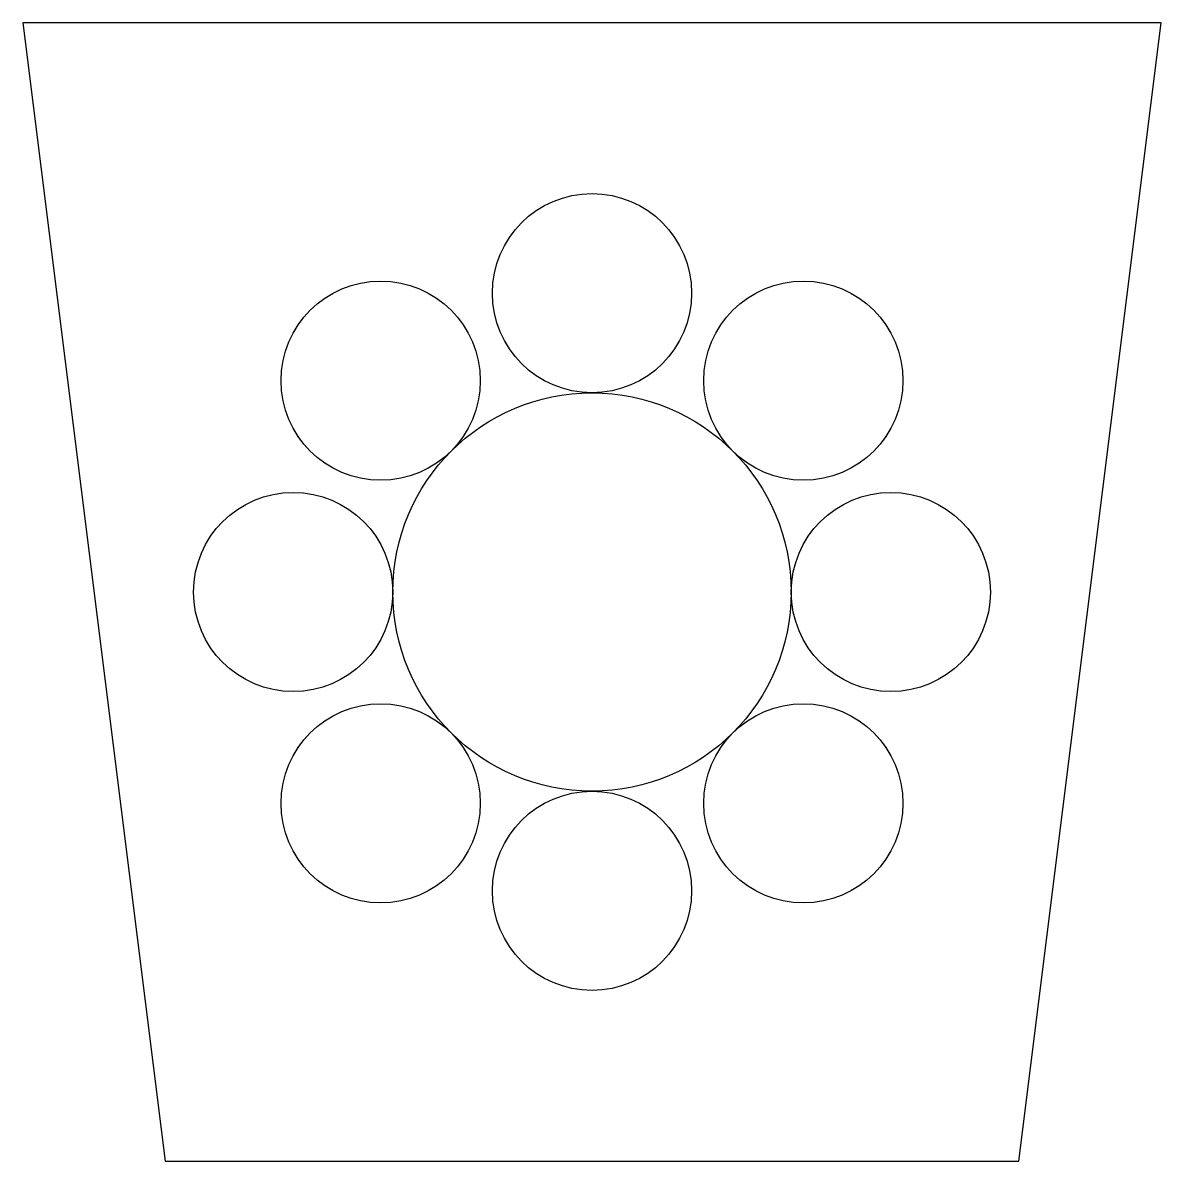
# Model space of a CAD drawing. Extents: x -2 to 2, y -2 to 2.
import ezdxf

# ---------------------------------------------------------------- set-up
doc = ezdxf.new("R2010")
doc.units = 0

msp = doc.modelspace()

# ---------------------------------------------------------------- linework, layer by layer
msp.add_lwpolyline([(-1.5, -2), (1.5, -2), (2, 2), (-2, 2)], close=True)
for centre, radius in [((0, 1.05), 0.35), ((-0.7425, 0.7425), 0.35), ((0.7425, 0.7425), 0.35), ((0, 0), 0.7), ((-1.05, 0), 0.35), ((1.05, 0), 0.35), ((-0.7425, -0.7425), 0.35), ((0.7425, -0.7425), 0.35), ((0, -1.05), 0.35)]:
    msp.add_circle(centre, radius)

doc.saveas('drawing.dxf')
